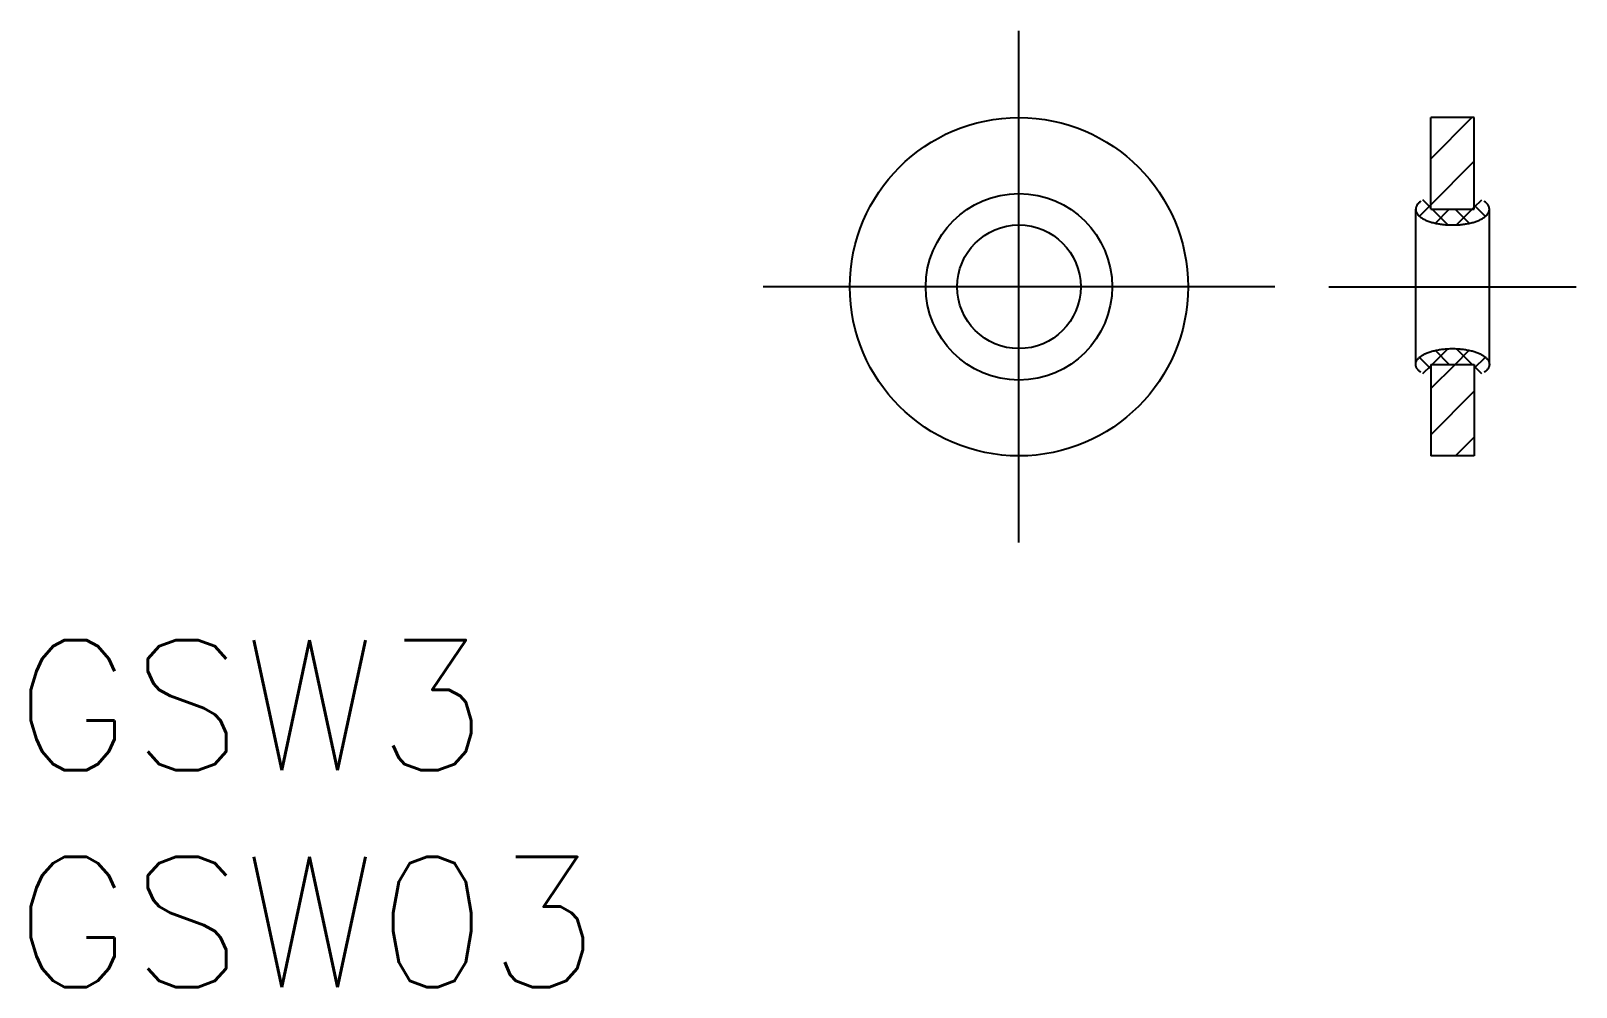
# Model space of a CAD drawing. Extents: x -22.8 to 12.8, y -16.1 to 5.9.
import ezdxf

# ---------------------------------------------------------------- set-up
doc = ezdxf.new("R2010")
doc.units = 0
doc.linetypes.add('CENTER', pattern=[50.8, 31.75, -6.35, 6.35, -6.35])
doc.layers.get('0').update_dxf_attribs({"linetype": 'CONTINUOUS'})
doc.layers.add('CENTER', color=1, linetype='CENTER')
doc.styles.get("Standard").update_dxf_attribs({"font": 'txt.shx', "height": 3, "bigfont": 'bigfont.shx'})

msp = doc.modelspace()

# ---------------------------------------------------------------- linework, layer by layer
at = {"color": 7, "linetype": 'CONTINUOUS'}
for p, q in [((10.5, 3.9), (9.5, 3.9)), ((9.5, 1.787), (9.5, 3.9)), ((10.5, 1.787), (10.5, 3.9)), ((9.15, -1.788), (9.15, 1.787)), ((9.5, 1.787), (10.5, 1.787)), ((10.85, -1.788), (10.85, 1.787)), ((9.5, -1.788), (10.5, -1.788)), ((9.5, -1.788), (9.5, -3.9)), ((10.5, -1.788), (10.5, -3.9)), ((10.5, -3.9), (9.5, -3.9))]:
    msp.add_line(p, q, dxfattribs=at)
at = {"color": 3, "linetype": 'CONTINUOUS'}
for p, q in [((9.5, 2.954), (10.446, 3.9)), ((9.5, 1.893), (10.5, 2.893)), ((9.236, 1.629), (9.5, 1.893)), ((9.5, 1.819), (9.316, 2.003)), ((9.891, 1.428), (9.531, 1.787)), ((9.604, 1.467), (9.924, 1.787)), ((10.385, 1.464), (10.062, 1.787)), ((10.095, 1.427), (10.455, 1.787)), ((10.455, 1.787), (10.5, 1.833)), ((10.5, 1.833), (10.675, 2.008)), ((10.757, 1.623), (10.5, 1.88)), ((9.5, -1.893), (9.236, -1.629)), ((9.531, -1.788), (9.891, -1.428)), ((9.924, -1.788), (9.604, -1.467)), ((10.062, -1.788), (10.385, -1.464)), ((10.455, -1.788), (10.095, -1.427)), ((10.5, -1.88), (10.757, -1.623)), ((9.316, -2.003), (9.5, -1.819)), ((9.5, -2.349), (10.062, -1.788)), ((10.675, -2.008), (10.5, -1.833)), ((9.5, -3.41), (10.5, -2.41)), ((10.071, -3.9), (10.5, -3.471))]:
    msp.add_line(p, q, dxfattribs=at)
at = {"color": 7, "linetype": 'CONTINUOUS'}
for points in [[(9.267, 1.971, 0), (9.253, 1.96, 0), (9.24, 1.95, 0), (9.228, 1.939, 0), (9.217, 1.928, 0), (9.206, 1.917, 0), (9.197, 1.906, 0), (9.188, 1.895, 0), (9.18, 1.883, 0), (9.173, 1.872, 0), (9.167, 1.86, 0), (9.162, 1.849, 0), (9.158, 1.837, 0), (9.155, 1.825, 0), (9.152, 1.813, 0), (9.151, 1.801, 0), (9.15, 1.789, 0), (9.15, 1.777, 0), (9.152, 1.766, 0), (9.154, 1.754, 0), (9.157, 1.742, 0), (9.161, 1.73, 0), (9.166, 1.718, 0), (9.171, 1.707, 0), (9.178, 1.695, 0), (9.186, 1.684, 0), (9.194, 1.672, 0), (9.203, 1.661, 0), (9.213, 1.65, 0), (9.224, 1.639, 0), (9.236, 1.628, 0), (9.249, 1.618, 0), (9.262, 1.607, 0), (9.277, 1.597, 0), (9.292, 1.587, 0), (9.308, 1.577, 0), (9.324, 1.568, 0), (9.341, 1.558, 0), (9.359, 1.549, 0), (9.378, 1.54, 0), (9.397, 1.532, 0), (9.417, 1.524, 0), (9.438, 1.516, 0), (9.459, 1.508, 0), (9.481, 1.5, 0), (9.504, 1.493, 0), (9.526, 1.486, 0), (9.55, 1.48, 0), (9.574, 1.474, 0), (9.598, 1.468, 0), (9.623, 1.463, 0), (9.648, 1.458, 0), (9.674, 1.453, 0), (9.7, 1.448, 0), (9.726, 1.444, 0), (9.752, 1.441, 0), (9.779, 1.437, 0), (9.806, 1.435, 0), (9.834, 1.432, 0), (9.861, 1.43, 0), (9.889, 1.428, 0), (9.916, 1.427, 0), (9.944, 1.426, 0), (9.972, 1.425, 0), (10, 1.425, 0), (10.028, 1.425, 0), (10.056, 1.426, 0), (10.084, 1.427, 0), (10.111, 1.428, 0), (10.139, 1.43, 0), (10.166, 1.432, 0), (10.194, 1.435, 0), (10.221, 1.437, 0), (10.248, 1.441, 0), (10.274, 1.444, 0), (10.3, 1.448, 0), (10.326, 1.453, 0), (10.352, 1.458, 0), (10.377, 1.463, 0), (10.402, 1.468, 0), (10.426, 1.474, 0), (10.45, 1.48, 0), (10.474, 1.486, 0), (10.496, 1.493, 0), (10.519, 1.5, 0), (10.541, 1.508, 0), (10.562, 1.516, 0), (10.582, 1.524, 0), (10.602, 1.532, 0), (10.622, 1.54, 0), (10.641, 1.549, 0), (10.659, 1.558, 0), (10.676, 1.568, 0), (10.692, 1.577, 0), (10.708, 1.587, 0), (10.723, 1.597, 0), (10.738, 1.607, 0), (10.751, 1.618, 0), (10.764, 1.628, 0), (10.775, 1.639, 0), (10.787, 1.65, 0), (10.797, 1.661, 0), (10.806, 1.672, 0), (10.814, 1.684, 0), (10.822, 1.695, 0), (10.829, 1.707, 0), (10.834, 1.718, 0), (10.839, 1.73, 0), (10.843, 1.742, 0), (10.846, 1.754, 0), (10.848, 1.766, 0), (10.85, 1.777, 0), (10.85, 1.789, 0), (10.849, 1.801, 0), (10.848, 1.813, 0), (10.845, 1.825, 0), (10.842, 1.837, 0), (10.838, 1.849, 0), (10.833, 1.86, 0), (10.827, 1.872, 0), (10.82, 1.883, 0), (10.812, 1.895, 0), (10.803, 1.906, 0), (10.794, 1.917, 0), (10.783, 1.928, 0), (10.772, 1.939, 0), (10.76, 1.95, 0), (10.747, 1.96, 0), (10.733, 1.971, 0)], [(9.267, -1.971, 0), (9.253, -1.96, 0), (9.24, -1.95, 0), (9.228, -1.939, 0), (9.217, -1.928, 0), (9.206, -1.917, 0), (9.197, -1.906, 0), (9.188, -1.895, 0), (9.18, -1.883, 0), (9.173, -1.872, 0), (9.167, -1.86, 0), (9.162, -1.849, 0), (9.158, -1.837, 0), (9.155, -1.825, 0), (9.152, -1.813, 0), (9.151, -1.801, 0), (9.15, -1.789, 0), (9.15, -1.777, 0), (9.152, -1.766, 0), (9.154, -1.754, 0), (9.157, -1.742, 0), (9.161, -1.73, 0), (9.166, -1.718, 0), (9.171, -1.707, 0), (9.178, -1.695, 0), (9.186, -1.684, 0), (9.194, -1.672, 0), (9.203, -1.661, 0), (9.213, -1.65, 0), (9.224, -1.639, 0), (9.236, -1.628, 0), (9.249, -1.618, 0), (9.262, -1.607, 0), (9.277, -1.597, 0), (9.292, -1.587, 0), (9.308, -1.577, 0), (9.324, -1.568, 0), (9.341, -1.558, 0), (9.359, -1.549, 0), (9.378, -1.54, 0), (9.397, -1.532, 0), (9.417, -1.524, 0), (9.438, -1.516, 0), (9.459, -1.508, 0), (9.481, -1.5, 0), (9.504, -1.493, 0), (9.526, -1.486, 0), (9.55, -1.48, 0), (9.574, -1.474, 0), (9.598, -1.468, 0), (9.623, -1.463, 0), (9.648, -1.458, 0), (9.674, -1.453, 0), (9.7, -1.448, 0), (9.726, -1.444, 0), (9.752, -1.441, 0), (9.779, -1.437, 0), (9.806, -1.435, 0), (9.834, -1.432, 0), (9.861, -1.43, 0), (9.889, -1.428, 0), (9.916, -1.427, 0), (9.944, -1.426, 0), (9.972, -1.425, 0), (10, -1.425, 0), (10.028, -1.425, 0), (10.056, -1.426, 0), (10.084, -1.427, 0), (10.111, -1.428, 0), (10.139, -1.43, 0), (10.166, -1.432, 0), (10.194, -1.435, 0), (10.221, -1.437, 0), (10.248, -1.441, 0), (10.274, -1.444, 0), (10.3, -1.448, 0), (10.326, -1.453, 0), (10.352, -1.458, 0), (10.377, -1.463, 0), (10.402, -1.468, 0), (10.426, -1.474, 0), (10.45, -1.48, 0), (10.474, -1.486, 0), (10.496, -1.493, 0), (10.519, -1.5, 0), (10.541, -1.508, 0), (10.562, -1.516, 0), (10.582, -1.524, 0), (10.602, -1.532, 0), (10.622, -1.54, 0), (10.641, -1.549, 0), (10.659, -1.558, 0), (10.676, -1.568, 0), (10.692, -1.577, 0), (10.708, -1.587, 0), (10.723, -1.597, 0), (10.738, -1.607, 0), (10.751, -1.618, 0), (10.764, -1.628, 0), (10.775, -1.639, 0), (10.787, -1.65, 0), (10.797, -1.661, 0), (10.806, -1.672, 0), (10.814, -1.684, 0), (10.822, -1.695, 0), (10.829, -1.707, 0), (10.834, -1.718, 0), (10.839, -1.73, 0), (10.843, -1.742, 0), (10.846, -1.754, 0), (10.848, -1.766, 0), (10.85, -1.777, 0), (10.85, -1.789, 0), (10.849, -1.801, 0), (10.848, -1.813, 0), (10.845, -1.825, 0), (10.842, -1.837, 0), (10.838, -1.849, 0), (10.833, -1.86, 0), (10.827, -1.872, 0), (10.82, -1.883, 0), (10.812, -1.895, 0), (10.803, -1.906, 0), (10.794, -1.917, 0), (10.783, -1.928, 0), (10.772, -1.939, 0), (10.76, -1.95, 0), (10.747, -1.96, 0), (10.733, -1.971, 0)]]:
    msp.add_polyline3d(points, dxfattribs=at)
for radius in [3.9, 2.15, 1.425]:
    msp.add_circle((0, 0), radius, dxfattribs=at)
at = {"layer": 'CENTER', "color": 1, "linetype": 'CENTER'}
for p, q in [((0, -5.9), (0, 5.9)), ((5.9, 0), (-5.9, 0)), ((7.15, 0), (12.85, 0))]:
    msp.add_line(p, q, dxfattribs=at)

# ---------------------------------------------------------------- texts
at = {"color": 7, "linetype": 'CONTINUOUS'}
for s, p in [('GSW3', (-23.175, -11.147)), ('GSW03', (-23.175, -16.147))]:
    msp.add_text(s, height=3, dxfattribs=at).set_placement(p)

doc.saveas('drawing.dxf')
